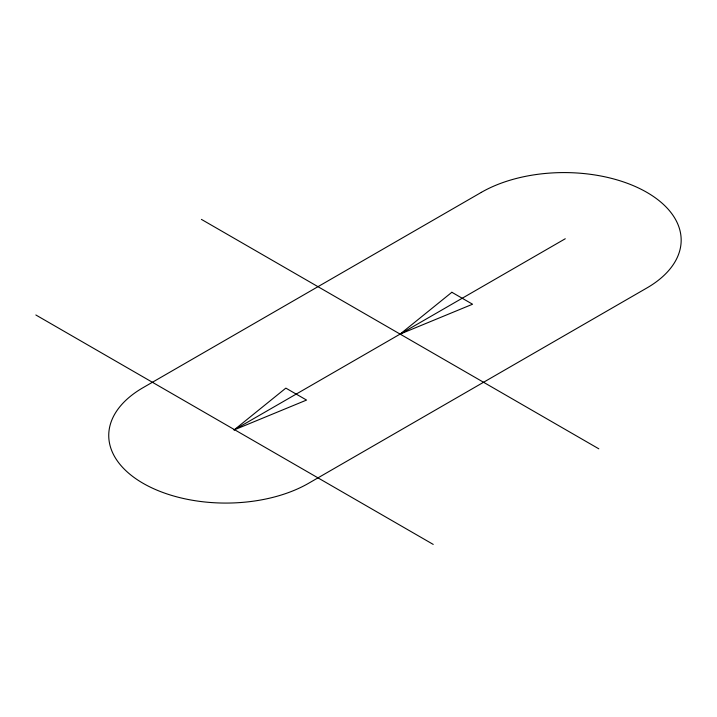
<?xml version="1.0" encoding="UTF-8"?>
<svg xmlns="http://www.w3.org/2000/svg" width="717" height="717" viewBox="0 0 717 717"><rect width="100%" height="100%" fill="white"/><g stroke="black" fill="none" stroke-linecap="round" stroke-linejoin="round"><path stroke-width="1.08" d="M234.109 429.94L285.85 388.121L306.553 400.068L234.109 429.94L565.265 238.752M201.423 219.384L598.812 448.815M35.85 314.978L433.229 544.409M451.862 292.276L400.122 334.095L472.557 304.223L451.862 292.276M481.304 192.38L143.033 387.682A117.077 67.595 0 0 0 143.033 483.276A117.077 67.595 0 0 0 308.606 483.276L646.877 287.974A117.077 67.595 0 0 0 646.877 192.38A117.077 67.595 0 0 0 481.304 192.38"/></g></svg>
